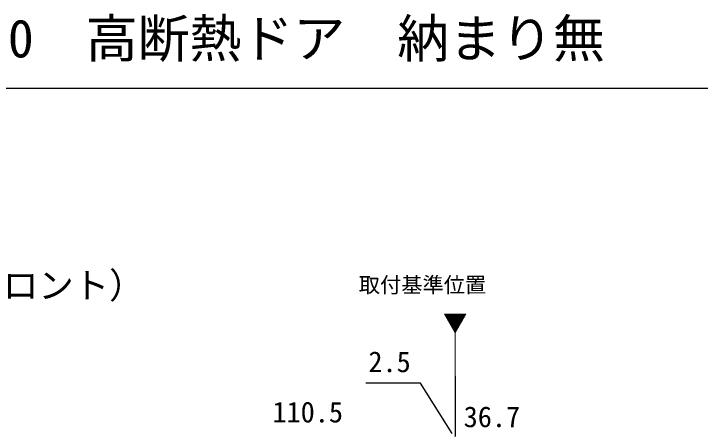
# Model space of a CAD drawing. Units: millimetres, scale not verified. Extents: x -525 to 525, y -783 to 779.
# Drawn here: x -290.9 to 0, y 602.5 to 778.6 of the extents above; entities that cross this region are included whole.
import ezdxf
from ezdxf.enums import TextEntityAlignment as Align

# ---------------------------------------------------------------- set-up
doc = ezdxf.new("R2010")
doc.units = ezdxf.units.MM
doc.header["$LTSCALE"] = 4
for name, color, linetype in [('0-1_USER1', 3, 'Continuous'), ('0-6_YKK_D', 6, 'Continuous'), ('0-7_YKK_ZWAK', 7, 'Continuous')]:
    doc.layers.add(name, color=color, linetype=linetype)
doc.layers.add('0-4_YKK_12', color=2, linetype='Continuous', lineweight=18)
doc.styles.add('ＭＳ ゴシック', font='')
doc.styles.get('ＭＳ ゴシック').set_extended_font_data('MS Gothic')

msp = doc.modelspace()

# ---------------------------------------------------------------- linework, layer by layer
at = {"layer": '0-4_YKK_12'}
for p, q in [((-108.224, 651.038), (-107.927, 651.335)), ((-107.965, 650.59), (-107.22, 651.335)), ((-107.706, 650.142), (-106.513, 651.335)), ((-107.447, 649.693), (-105.806, 651.335)), ((-107.188, 649.245), (-105.099, 651.335)), ((-106.93, 648.797), (-104.392, 651.335)), ((-106.671, 648.348), (-103.685, 651.335)), ((-106.412, 647.9), (-102.977, 651.335)), ((-106.153, 647.452), (-102.27, 651.335)), ((-105.894, 647.004), (-101.563, 651.335)), ((-105.636, 646.555), (-100.856, 651.335)), ((-105.377, 646.107), (-100.149, 651.335)), ((-105.118, 645.659), (-99.442, 651.335)), ((-104.859, 645.21), (-100.076, 649.993)), ((-104.6, 644.762), (-101.042, 648.32)), ((-104.341, 644.314), (-102.008, 646.647)), ((-104.083, 643.866), (-102.974, 644.974)), ((-103.848, 643.46), (-103.849, -0.79))]:
    msp.add_line(p, q, dxfattribs=at)
msp.add_lwpolyline([(-108.395, 651.335), (-103.848, 643.46), (-99.302, 651.335)], close=True, dxfattribs=at)
at = {"layer": '0-6_YKK_D'}
msp.add_line((-103.848, 625.043), (-103.848, 599.773), dxfattribs=at)
msp.add_lwpolyline([(-105.098, 600.773), (-118.524, 622.093), (-141.751, 622.093)], dxfattribs=at)
at = {"layer": '0-7_YKK_ZWAK'}
msp.add_line((-525, 747.1), (525, 747.1), dxfattribs=at)

# ---------------------------------------------------------------- texts
at = {"layer": '0-1_USER1', "style": 'ＭＳ ゴシック'}
for s, height, p in [('ドアリモ 玄関ドア\u3000D50\u3000高断熱ドア\u3000納まり無', 16.13, (-524.337, 755.28)), ('   既設ドア：半外付型（プロント）\u3000', 11, (-483, 654.708)), ('取付基準位置', 6.598, (-144.711, 658.437))]:
    msp.add_text(s, height=height, dxfattribs=at).set_placement(p, align=Align.BOTTOM_LEFT)
at = {"layer": '0-6_YKK_D', "style": 'ＭＳ ゴシック'}
for s, p in [('2.5', (-140.637, 624.093)), ('110.5', (-181.303, 602.773)), ('36.7', (-100.26, 600.773))]:
    msp.add_text(s, height=8.798, dxfattribs=at).set_placement(p, align=Align.BOTTOM_LEFT)

doc.saveas('drawing.dxf')
